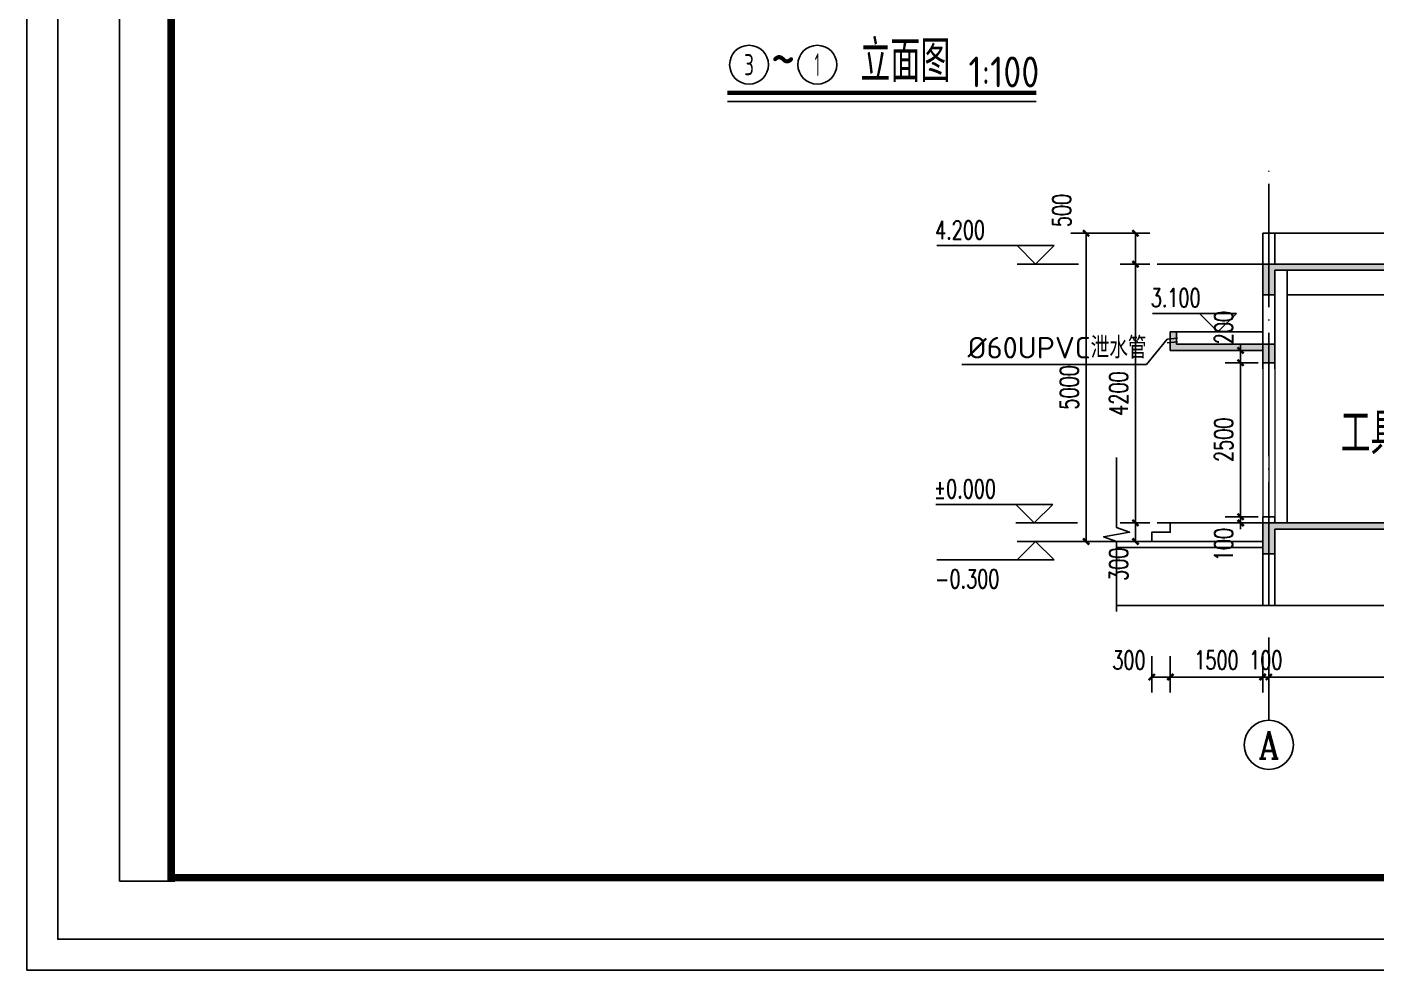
# Model space of a CAD drawing. Extents: x 17032 to 90126, y 10699 to 170399.
# Drawn here: x 29726 to 51617, y 10699 to 25998 of the extents above; entities that cross this region are included whole.
import ezdxf
from ezdxf.enums import TextEntityAlignment as Align

# ---------------------------------------------------------------- set-up
doc = ezdxf.new("R2010")
doc.units = 0
doc.header["$LTSCALE"] = 1000
doc.header["$MEASUREMENT"] = 0
doc.linetypes.add('DOTE', pattern=[2.42, 2, -0.2, 0.02, -0.2])
for name, color, linetype in [('AXIS', 3, 'Continuous'), ('AXIS_TEXT', 7, 'Continuous'), ('C-SHET-TTLB', 11, 'Continuous'), ('DIM_ELEV', 3, 'Continuous'), ('DIM_SYMB', 3, 'Continuous'), ('DOTE', 1, 'Continuous'), ('IHY-room name-总-房间名称', 50, 'Continuous'), ('PUB_DIM', 3, 'Continuous'), ('PUB_TEXT', 7, 'Continuous'), ('STAIR', 2, 'Continuous'), ('WALL', 9, 'Continuous'), ('新增隔墙', 140, 'Continuous')]:
    doc.layers.add(name, color=color, linetype=linetype)
doc.layers.add('WINDOW', color=4, linetype='Continuous', lineweight=9)
doc.styles.add('_TCH_AXIS', font='COMPLEX', dxfattribs={"bigfont": 'GBCBIG'})
doc.styles.add('_TCH_DIM', font='SIMPLEX', dxfattribs={"bigfont": 'GBCBIG'})
doc.styles.add('_TCH_DIM_T3', font='SIMPLEX', dxfattribs={"width": 0.705882, "bigfont": 'GBCBIG'})
doc.styles.get("Standard").update_dxf_attribs({"font": 'gbenor.shx', "bigfont": 'gbcbig.shx'})
doc.styles.add('工程字', font='gbenor.shx', dxfattribs={"bigfont": 'gbcbig.shx'})
doc.dimstyles.new('_TCH_ARCH&&100', dxfattribs={"dimtxt": 297.5, "dimasz": 100, "dimexe": 250, "dimexo": 300, "dimgap": 126.25, "dimtad": 1, "dimdec": 0, "dimzin": 0, "dimdsep": 46, "dimtxsty": '_TCH_DIM_T3', "dimblk": 'ARCHTICK', "dimcen": 0.09, "dimclrt": 7, "dimazin": 2, "dimtfac": 1, "dimtdec": 0, "dimtix": 1, "dimtmove": 2, "dimatfit": 3, "dimfxl": 1, "dimtolj": 1, "dimtzin": 0, "dimarcsym": 0})

# ---------------------------------------------------------------- blocks, each defined once
blk = doc.blocks.new('tukuang')
at = {"layer": 'C-SHET-TTLB'}
for p in [(17002, 20480), (17902, -19640)]:
    blk.add_line(p, (17002, -19640), dxfattribs=at)
for points in [[(75902, 21920), (75902, -21080), (15502, -21080), (15502, 21920)], [(75402, 21420), (75402, -20580), (16002, -20580), (16002, 21420)]]:
    blk.add_lwpolyline(points, close=True, dxfattribs=at)
at = {"layer": 'C-SHET-TTLB', "const_width": 120}
blk.add_lwpolyline([(17842, 20420), (74402, 20420), (74402, -19580), (17842, -19580)], close=True, dxfattribs=at)
blk = doc.blocks.new('_ArchTick')
at = {"color": 0, "linetype": 'ByBlock', "const_width": 0.4}
blk.add_lwpolyline([(-0.5, -0.5), (0.5, 0.5)], dxfattribs=at)
blk = doc.blocks.new('*D135')
at = {"layer": 'Defpoints', "color": 0}
for p in [(46914, 22651), (47973, 22651), (47973, 17651)]:
    blk.add_point(p, dxfattribs=at)
at = {"layer": 'PUB_DIM', "color": 0, "lineweight": -2}
for p, q in [((47673, 22651), (46664, 22651)), ((46914, 17651), (46914, 22651)), ((47673, 17651), (46664, 17651))]:
    blk.add_line(p, q, dxfattribs=at)
at = {"layer": 'PUB_DIM', "color": 0, "lineweight": -2, "xscale": 100, "yscale": 100, "zscale": 100}
for p, rotation in [((46914, 22651), 90), ((46914, 17651), 270)]:
    blk.add_blockref('_ArchTick', p, dxfattribs=dict(at, rotation=rotation))
at = {"layer": 'PUB_DIM', "color": 7, "insert": (46639, 20151), "char_height": 297.5, "attachment_point": 5, "rotation": 90, "style": '_TCH_DIM_T3'}
blk.add_mtext('\\A1;5000', dxfattribs=at)
blk = doc.blocks.new('*D136')
at = {"layer": 'Defpoints', "color": 0}
for p in [(47714, 17951), (48245, 17951), (48245, 17651)]:
    blk.add_point(p, dxfattribs=at)
at = {"layer": 'PUB_DIM', "color": 0, "lineweight": -2}
for p, q in [((47945, 17951), (47464, 17951)), ((47714, 17651), (47714, 17951)), ((47945, 17651), (47464, 17651))]:
    blk.add_line(p, q, dxfattribs=at)
at = {"layer": 'PUB_DIM', "color": 0, "lineweight": -2, "xscale": 100, "yscale": 100, "zscale": 100}
for p, rotation in [((47714, 17951), 90), ((47714, 17651), 270)]:
    blk.add_blockref('_ArchTick', p, dxfattribs=dict(at, rotation=rotation))
at = {"layer": 'PUB_DIM', "color": 7, "insert": (47439, 17281), "char_height": 297.5, "attachment_point": 5, "rotation": 90, "style": '_TCH_DIM_T3'}
blk.add_mtext('\\A1;300', dxfattribs=at)
blk = doc.blocks.new('*D137')
at = {"layer": 'Defpoints', "color": 0}
for p in [(47714, 22151), (48245, 22151), (48245, 17951)]:
    blk.add_point(p, dxfattribs=at)
at = {"layer": 'PUB_DIM', "color": 0, "lineweight": -2}
for p, q in [((47945, 22151), (47464, 22151)), ((47714, 17951), (47714, 22151)), ((47945, 17951), (47464, 17951))]:
    blk.add_line(p, q, dxfattribs=at)
at = {"layer": 'PUB_DIM', "color": 0, "lineweight": -2, "xscale": 100, "yscale": 100, "zscale": 100}
for p, rotation in [((47714, 22151), 90), ((47714, 17951), 270)]:
    blk.add_blockref('_ArchTick', p, dxfattribs=dict(at, rotation=rotation))
at = {"layer": 'PUB_DIM', "color": 7, "insert": (47439, 20051), "char_height": 297.5, "attachment_point": 5, "rotation": 90, "style": '_TCH_DIM_T3'}
blk.add_mtext('\\A1;4200', dxfattribs=at)
blk = doc.blocks.new('*D138')
at = {"layer": 'Defpoints', "color": 0}
for p in [(47714, 22651), (48245, 22651), (48245, 22151)]:
    blk.add_point(p, dxfattribs=at)
at = {"layer": 'PUB_DIM', "color": 0, "lineweight": -2}
for p, q in [((47945, 22651), (47464, 22651)), ((47714, 22151), (47714, 22651)), ((47945, 22151), (47464, 22151))]:
    blk.add_line(p, q, dxfattribs=at)
at = {"layer": 'PUB_DIM', "color": 0, "lineweight": -2, "xscale": 100, "yscale": 100, "zscale": 100}
for p, rotation in [((47714, 22651), 90), ((47714, 22151), 270)]:
    blk.add_blockref('_ArchTick', p, dxfattribs=dict(at, rotation=rotation))
at = {"layer": 'PUB_DIM', "color": 7, "insert": (46517, 23021), "char_height": 297.5, "attachment_point": 5, "rotation": 90, "style": '_TCH_DIM_T3'}
blk.add_mtext('\\A1;500', dxfattribs=at)
blk = doc.blocks.new('*D146')
at = {"layer": 'Defpoints', "color": 0}
for p in [(49420, 18051), (50004, 18051), (50004, 17951)]:
    blk.add_point(p, dxfattribs=at)
at = {"layer": 'PUB_DIM', "color": 0, "lineweight": -2}
for p, q in [((49704, 18051), (49170, 18051)), ((49704, 17951), (49170, 17951)), ((49420, 18051), (49420, 18151)), ((49420, 17951), (49420, 18051)), ((49420, 17951), (49420, 17851))]:
    blk.add_line(p, q, dxfattribs=at)
at = {"layer": 'PUB_DIM', "color": 0, "lineweight": -2, "xscale": 100, "yscale": 100, "zscale": 100}
for p, rotation in [((49420, 18051), 270), ((49420, 17951), 90)]:
    blk.add_blockref('_ArchTick', p, dxfattribs=dict(at, rotation=rotation))
at = {"layer": 'PUB_DIM', "color": 7, "insert": (49145, 17601), "char_height": 297.5, "attachment_point": 5, "rotation": 90, "style": '_TCH_DIM_T3'}
blk.add_mtext('\\A1;100', dxfattribs=at)
blk = doc.blocks.new('*D147')
at = {"layer": 'Defpoints', "color": 0}
for p in [(49420, 20551), (50004, 20551), (50004, 18051)]:
    blk.add_point(p, dxfattribs=at)
at = {"layer": 'PUB_DIM', "color": 0, "lineweight": -2}
for p, q in [((49704, 20551), (49170, 20551)), ((49420, 18051), (49420, 20551)), ((49704, 18051), (49170, 18051))]:
    blk.add_line(p, q, dxfattribs=at)
at = {"layer": 'PUB_DIM', "color": 0, "lineweight": -2, "xscale": 100, "yscale": 100, "zscale": 100}
for p, rotation in [((49420, 20551), 90), ((49420, 18051), 270)]:
    blk.add_blockref('_ArchTick', p, dxfattribs=dict(at, rotation=rotation))
at = {"layer": 'PUB_DIM', "color": 7, "insert": (49145, 19301), "char_height": 297.5, "attachment_point": 5, "rotation": 90, "style": '_TCH_DIM_T3'}
blk.add_mtext('\\A1;2500', dxfattribs=at)
blk = doc.blocks.new('*D148')
at = {"layer": 'Defpoints', "color": 0}
for p in [(49420, 20751), (50004, 20751), (50004, 20551)]:
    blk.add_point(p, dxfattribs=at)
at = {"layer": 'PUB_DIM', "color": 0, "lineweight": -2}
for p, q in [((49420, 20751), (49420, 20851)), ((49704, 20751), (49170, 20751)), ((49420, 20551), (49420, 20751)), ((49704, 20551), (49170, 20551)), ((49420, 20551), (49420, 20451))]:
    blk.add_line(p, q, dxfattribs=at)
at = {"layer": 'PUB_DIM', "color": 0, "lineweight": -2, "xscale": 100, "yscale": 100, "zscale": 100}
for p, rotation in [((49420, 20751), 270), ((49420, 20551), 90)]:
    blk.add_blockref('_ArchTick', p, dxfattribs=dict(at, rotation=rotation))
at = {"layer": 'PUB_DIM', "color": 7, "insert": (49145, 21121), "char_height": 297.5, "attachment_point": 5, "rotation": 90, "style": '_TCH_DIM_T3'}
blk.add_mtext('\\A1;200', dxfattribs=at)
blk = doc.blocks.new('*D149')
at = {"layer": 'AXIS', "color": 0, "lineweight": -2}
for p, q in [((47978, 15790), (47978, 15202)), ((48278, 15790), (48278, 15202)), ((47978, 15452), (48278, 15452))]:
    blk.add_line(p, q, dxfattribs=at)
at = {"layer": 'Defpoints', "color": 0}
for p in [(47978, 16090), (48278, 16090), (48278, 15452)]:
    blk.add_point(p, dxfattribs=at)
at = {"layer": 'AXIS', "color": 0, "lineweight": -2, "xscale": 100, "yscale": 100, "zscale": 100, "rotation": 180}
blk.add_blockref('_ArchTick', (47978, 15452), dxfattribs=at)
at = {"layer": 'AXIS', "color": 0, "lineweight": -2, "xscale": 100, "yscale": 100, "zscale": 100}
blk.add_blockref('_ArchTick', (48278, 15452), dxfattribs=at)
at = {"layer": 'AXIS', "color": 7, "insert": (47608, 15727), "char_height": 297.5, "attachment_point": 5, "style": '_TCH_DIM_T3'}
blk.add_mtext('\\A1;300', dxfattribs=at)
blk = doc.blocks.new('*D150')
at = {"layer": 'AXIS', "color": 0, "lineweight": -2}
for p, q in [((48278, 15790), (48278, 15202)), ((49778, 15790), (49778, 15202)), ((48278, 15452), (49778, 15452))]:
    blk.add_line(p, q, dxfattribs=at)
at = {"layer": 'Defpoints', "color": 0}
for p in [(48278, 16090), (49778, 16090), (49778, 15452)]:
    blk.add_point(p, dxfattribs=at)
at = {"layer": 'AXIS', "color": 0, "lineweight": -2, "xscale": 100, "yscale": 100, "zscale": 100, "rotation": 180}
blk.add_blockref('_ArchTick', (48278, 15452), dxfattribs=at)
at = {"layer": 'AXIS', "color": 0, "lineweight": -2, "xscale": 100, "yscale": 100, "zscale": 100}
blk.add_blockref('_ArchTick', (49778, 15452), dxfattribs=at)
at = {"layer": 'AXIS', "color": 7, "insert": (49028, 15727), "char_height": 297.5, "attachment_point": 5, "style": '_TCH_DIM_T3'}
blk.add_mtext('\\A1;1500', dxfattribs=at)
blk = doc.blocks.new('*D151')
at = {"layer": 'AXIS', "color": 0, "lineweight": -2}
for p, q in [((49778, 15790), (49778, 15202)), ((49878, 15790), (49878, 15202)), ((49778, 15452), (49678, 15452)), ((49778, 15452), (49878, 15452)), ((49878, 15452), (49978, 15452))]:
    blk.add_line(p, q, dxfattribs=at)
at = {"layer": 'Defpoints', "color": 0}
for p in [(49778, 16090), (49878, 16090), (49878, 15452)]:
    blk.add_point(p, dxfattribs=at)
at = {"layer": 'AXIS', "color": 0, "lineweight": -2, "xscale": 100, "yscale": 100, "zscale": 100}
blk.add_blockref('_ArchTick', (49778, 15452), dxfattribs=at)
at = {"layer": 'AXIS', "color": 0, "lineweight": -2, "xscale": 100, "yscale": 100, "zscale": 100, "rotation": 180}
blk.add_blockref('_ArchTick', (49878, 15452), dxfattribs=at)
at = {"layer": 'AXIS', "color": 7, "insert": (49828, 15727), "char_height": 297.5, "attachment_point": 5, "style": '_TCH_DIM_T3'}
blk.add_mtext('\\A1;100', dxfattribs=at)
blk = doc.blocks.new('*D152')
at = {"layer": 'AXIS', "color": 0, "lineweight": -2}
for p, q in [((49878, 15790), (49878, 15202)), ((61578, 15790), (61578, 15202)), ((49878, 15452), (61578, 15452))]:
    blk.add_line(p, q, dxfattribs=at)
at = {"layer": 'Defpoints', "color": 0}
for p in [(49878, 16090), (61578, 16090), (61578, 15452)]:
    blk.add_point(p, dxfattribs=at)
at = {"layer": 'AXIS', "color": 0, "lineweight": -2, "xscale": 100, "yscale": 100, "zscale": 100, "rotation": 180}
blk.add_blockref('_ArchTick', (49878, 15452), dxfattribs=at)
at = {"layer": 'AXIS', "color": 0, "lineweight": -2, "xscale": 100, "yscale": 100, "zscale": 100}
blk.add_blockref('_ArchTick', (61578, 15452), dxfattribs=at)
at = {"layer": 'AXIS', "color": 7, "insert": (55728, 15727), "char_height": 297.5, "attachment_point": 5, "style": '_TCH_DIM_T3'}
blk.add_mtext('\\A1;11700', dxfattribs=at)

msp = doc.modelspace()

# ---------------------------------------------------------------- hatches: boundary and pattern name
at = {"layer": 'WALL'}
h = msp.add_hatch(color=256, dxfattribs=at)
h.dxf.hatch_style = 1
h.paths.add_polyline_path([(55827.8, 22050.8), (61477.8, 22050.8), (61477.8, 21650.8), (61677.8, 21650.8), (61677.8, 22150.8), (49777.8, 22150.8), (49777.8, 21650.8), (49977.8, 21650.8), (49977.8, 22050.8), (55627.8, 22050.8), (55627.8, 21650.8), (55827.8, 21650.8)])
h = msp.add_hatch(color=256, dxfattribs=at)
h.dxf.hatch_style = 1
h.paths.add_polyline_path([(49777.8, 20850.8), (48377.8, 20850.8), (48377.8, 21050.8), (48277.8, 21050.8), (48277.8, 20750.8), (49777.8, 20750.8)])
h = msp.add_hatch(color=256, dxfattribs=at)
h.dxf.hatch_style = 1
h.paths.add_polyline_path([(49777.8, 20850.8), (49977.8, 20850.8), (49977.8, 20550.8), (49777.8, 20550.8)])
h = msp.add_hatch(color=256, dxfattribs=at)
h.dxf.hatch_style = 1
h.paths.add_polyline_path([(49977.8, 17850.8), (53717.8, 17850.8), (53717.8, 17650.8), (53917.8, 17650.8), (53917.8, 17950.8), (49777.8, 17950.8), (49777.8, 17450.8), (49977.8, 17450.8), (49977.8, 17550.8)])

# ---------------------------------------------------------------- linework, layer by layer
at = {"layer": 'AXIS'}
msp.add_line((49877.8, 16090.5), (49877.8, 14751.7), dxfattribs=at)
msp.add_circle((49877.8, 14351.7), 400, dxfattribs=at)
at = {"layer": 'DIM_ELEV'}
for p, q in [((46391.8, 22450.8), (44491.8, 22450.8)), ((46091.8, 22150.8), (45791.8, 22450.8)), ((46091.8, 22150.8), (46391.8, 22450.8)), ((46791.8, 22150.8), (45791.8, 22150.8)), ((49351.1, 21350.8), (47990.8, 21350.8)), ((49051.1, 21050.8), (48751.1, 21350.8)), ((49051.1, 21050.8), (49351.1, 21350.8)), ((49751.1, 21050.8), (48751.1, 21050.8)), ((46372, 18250.8), (44472, 18250.8)), ((46072, 17950.8), (45772, 18250.8)), ((46072, 17950.8), (46372, 18250.8)), ((46772, 17950.8), (45772, 17950.8)), ((46091.8, 17650.8), (45791.8, 17350.8)), ((46791.8, 17650.8), (45791.8, 17650.8)), ((46091.8, 17650.8), (46391.8, 17350.8)), ((46391.8, 17350.8), (44491.8, 17350.8))]:
    msp.add_line(p, q, dxfattribs=at)
at = {"layer": 'DIM_SYMB', "linetype": 'ByBlock', "const_width": 70}
msp.add_lwpolyline([(41092.7, 24930.7), (46104.3, 24930.7)], dxfattribs=at)
at = {"layer": 'DIM_SYMB', "linetype": 'ByBlock'}
msp.add_lwpolyline([(41092.7, 24790.7), (46104.3, 24790.7)], dxfattribs=at)
at = {"layer": 'DIM_SYMB'}
for points in [[(47407.5, 19013.8), (47407.5, 17877.4), (47617.5, 17800.9), (47197.5, 17726.9), (47407.5, 17652.4), (47407.5, 16515.9)], [(47407.5, 16613.9), (55115, 16613.9), (55191.4, 16823.9), (55265.5, 16403.9), (55340, 16613.9), (63047.5, 16613.9)]]:
    msp.add_lwpolyline(points, dxfattribs=at)
at = {"layer": 'DOTE', "linetype": 'DOTE'}
for p, q in [((49877.8, 16613.9), (49877.8, 23666.1)), ((48067.1, 22150.8), (63539.9, 22150.8)), ((48067.1, 17950.8), (63539.9, 17950.8))]:
    msp.add_line(p, q, dxfattribs=at)
at = {"layer": 'IHY-room name-总-房间名称'}
for p, q in [((48227.8, 20930.8), (47890.7, 20523.8)), ((47890.7, 20523.8), (44896.8, 20523.8))]:
    msp.add_line(p, q, dxfattribs=at)
at = {"layer": 'PUB_TEXT', "linetype": 'ByBlock'}
for centre in [(41442.7, 25385.7), (42551, 25385.7)]:
    msp.add_circle(centre, 315, dxfattribs=at)
at = {"layer": 'STAIR'}
for p, q in [((48277.8, 20750.8), (48277.8, 21050.8)), ((48277.8, 21050.8), (48377.8, 21050.8)), ((48377.8, 20850.8), (48377.8, 21050.8)), ((48377.8, 20850.8), (49777.8, 20850.8)), ((48277.8, 20750.8), (49777.8, 20750.8)), ((48277.8, 17950.8), (49777.8, 17950.8))]:
    msp.add_line(p, q, dxfattribs=at)
for points in [[(49777.8, 20850.8), (49977.8, 20850.8), (49977.8, 20550.8), (49777.8, 20550.8), (49777.8, 20850.8)], [(48577.8, 17950.8), (48277.8, 17950.8), (48277.8, 17800.8), (47977.8, 17800.8), (47977.8, 17650.8)]]:
    msp.add_lwpolyline(points, dxfattribs=at)
at = {"layer": 'WALL'}
for p, q in [((49777.8, 22650.8), (61677.8, 22650.8)), ((49777.8, 20450.8), (49777.8, 22650.8)), ((49777.8, 22650.8), (61677.8, 22650.8)), ((49977.8, 22150.8), (49977.8, 22650.8)), ((49777.8, 22150.8), (61677.8, 22150.8)), ((49977.8, 20450.8), (49977.8, 22050.8)), ((49977.8, 22050.8), (55627.8, 22050.8)), ((50177.8, 22050.8), (50177.8, 17950.8)), ((49777.8, 21650.8), (49977.8, 21650.8)), ((50177.8, 21650.8), (55527.8, 21650.8)), ((49777.8, 18050.8), (49977.8, 18050.8)), ((49777.8, 18050.8), (49777.8, 17950.8)), ((49777.8, 16613.9), (49777.8, 17950.8)), ((49777.8, 17950.8), (61677.8, 17950.8)), ((49977.8, 18050.8), (49977.8, 17950.8)), ((49977.8, 17550.8), (49977.8, 17850.8)), ((49977.8, 17850.8), (53717.8, 17850.8)), ((47323.8, 17650.8), (49777.8, 17650.8)), ((47407.5, 17550.8), (49777.8, 17550.8)), ((49977.8, 16613.9), (49977.8, 17550.8)), ((49777.8, 17450.8), (49977.8, 17450.8))]:
    msp.add_line(p, q, dxfattribs=at)
for points in [[(49777.8, 22650.8), (49777.8, 20450.8)], [(49777.8, 17950.8), (49777.8, 17650.8), (48086.8, 17650.8)]]:
    msp.add_lwpolyline(points, dxfattribs=at)
at = {"layer": 'WINDOW'}
for p, q in [((49777.8, 20550.8), (49977.8, 20550.8)), ((49777.8, 20550.8), (49777.8, 18050.8)), ((49877.8, 20550.8), (49877.8, 18050.8)), ((49977.8, 20550.8), (49977.8, 18050.8))]:
    msp.add_line(p, q, dxfattribs=at)
at = {"layer": '新增隔墙'}
for p, q in [((48377.8, 21050.8), (49777.8, 21050.8)), ((48397.8, 20950.8), (48227.8, 20930.8)), ((48397.8, 20890.8), (48227.8, 20870.8))]:
    msp.add_line(p, q, dxfattribs=at)

# ---------------------------------------------------------------- block references
at = {"layer": 'C-SHET-TTLB'}
msp.add_blockref('tukuang', (14224.3, 31778.3), dxfattribs=at)

# ---------------------------------------------------------------- texts
at = {"layer": 'AXIS_TEXT', "style": '_TCH_AXIS'}
msp.add_text('A', height=445.4, dxfattribs=at).set_placement((49708.1, 14128.9), (50047.5, 14128.9), align=Align.FIT)
at = {"layer": 'IHY-room name-总-房间名称', "style": '工程字', "width": 1.2}
msp.add_text('%%C60UPVC泄水管', height=350, dxfattribs=at).set_placement((46441.2, 20794.6), align=Align.MIDDLE_CENTER)
at = {"layer": 'PUB_TEXT', "linetype": 'ByBlock'}
for s, height, p in [('立面图', 675.18, (43251, 25105.7)), ('~', 700, (41792.7, 25105.7)), ('1:100', 500, (45004, 25018.4))]:
    msp.add_text(s, height=height, dxfattribs=at).set_placement(p)
for s, height, width, p, p2 in [('3', 342.2, 0.803808, (41362.4, 25214.6), (41522.9, 25214.6)), ('1', 369, 0.533333, (42510, 25201.2), (42592, 25201.2))]:
    msp.add_text(s, height=height, dxfattribs=dict(at, width=width)).set_placement(p, p2, align=Align.FIT)
at = {"layer": 'PUB_TEXT', "style": '_TCH_DIM', "width": 0.705882}
for s, p in [('4.200', (44461.8, 22555.8)), ('3.100', (47960.8, 21455.8)), ('%%P0.000', (44442, 18355.8)), ('-0.300', (44461.8, 16895.8))]:
    msp.add_text(s, height=297.5, dxfattribs=at).set_placement(p)
at = {"layer": 'PUB_TEXT'}
msp.add_text('工具间', height=675.18, dxfattribs=at).set_placement((51042.9, 19067.9))

# ---------------------------------------------------------------- dimensions: what is measured, and where the dimension line sits
at = {"layer": 'AXIS'}
dim = msp.add_linear_dim(base=(48277.8, 15451.7), p1=(47977.8, 16090.5), p2=(48277.8, 16090.5), angle=0, dimstyle='_TCH_ARCH&&100', dxfattribs=at)
dim.commit()
dim.dimension.update_dxf_attribs({"geometry": '*D149', "text_midpoint": (47607.8, 15726.7), "dimtype": 129})
for p1, p2, picture, middle in [((48277.8, 16090.5), (49777.8, 16090.5), '*D150', (49027.8, 15726.7)), ((49777.8, 16090.5), (49877.8, 16090.5), '*D151', (49827.8, 15726.7)), ((49877.8, 16090.5), (61577.8, 16090.5), '*D152', (55727.8, 15726.7))]:
    dim = msp.add_aligned_dim(p1=p1, p2=p2, distance=-638.8, dimstyle='_TCH_ARCH&&100', dxfattribs=at)
    dim.commit()
    dim.dimension.update_dxf_attribs({"geometry": picture, "text_midpoint": middle})
at = {"layer": 'PUB_DIM'}
for base, p1, p2, picture, middle in [((47713.8, 22650.8), (48244.8, 22150.8), (48244.8, 22650.8), '*D138', (46517.3, 23020.8)), ((49420, 20750.8), (50004.2, 20550.8), (50004.2, 20750.8), '*D148', (49145, 21120.8)), ((47713.8, 17950.8), (48244.8, 17650.8), (48244.8, 17950.8), '*D136', (47438.8, 17280.8)), ((49420, 18050.8), (50004.2, 17950.8), (50004.2, 18050.8), '*D146', (49145, 17600.8))]:
    dim = msp.add_linear_dim(base=base, p1=p1, p2=p2, angle=90, dimstyle='_TCH_ARCH&&100', dxfattribs=at)
    dim.commit()
    dim.dimension.update_dxf_attribs({"geometry": picture, "text_midpoint": middle, "dimtype": 129})
for p1, p2, distance, picture, middle in [((47972.6, 17650.8), (47972.6, 22650.8), 1058.8, '*D135', (46638.8, 20150.8)), ((48244.8, 17950.8), (48244.8, 22150.8), 531.1, '*D137', (47438.8, 20050.8)), ((50004.2, 18050.8), (50004.2, 20550.8), 584.2, '*D147', (49145, 19300.8))]:
    dim = msp.add_aligned_dim(p1=p1, p2=p2, distance=distance, dimstyle='_TCH_ARCH&&100', dxfattribs=at)
    dim.commit()
    dim.dimension.update_dxf_attribs({"geometry": picture, "text_midpoint": middle})

doc.saveas('drawing.dxf')
